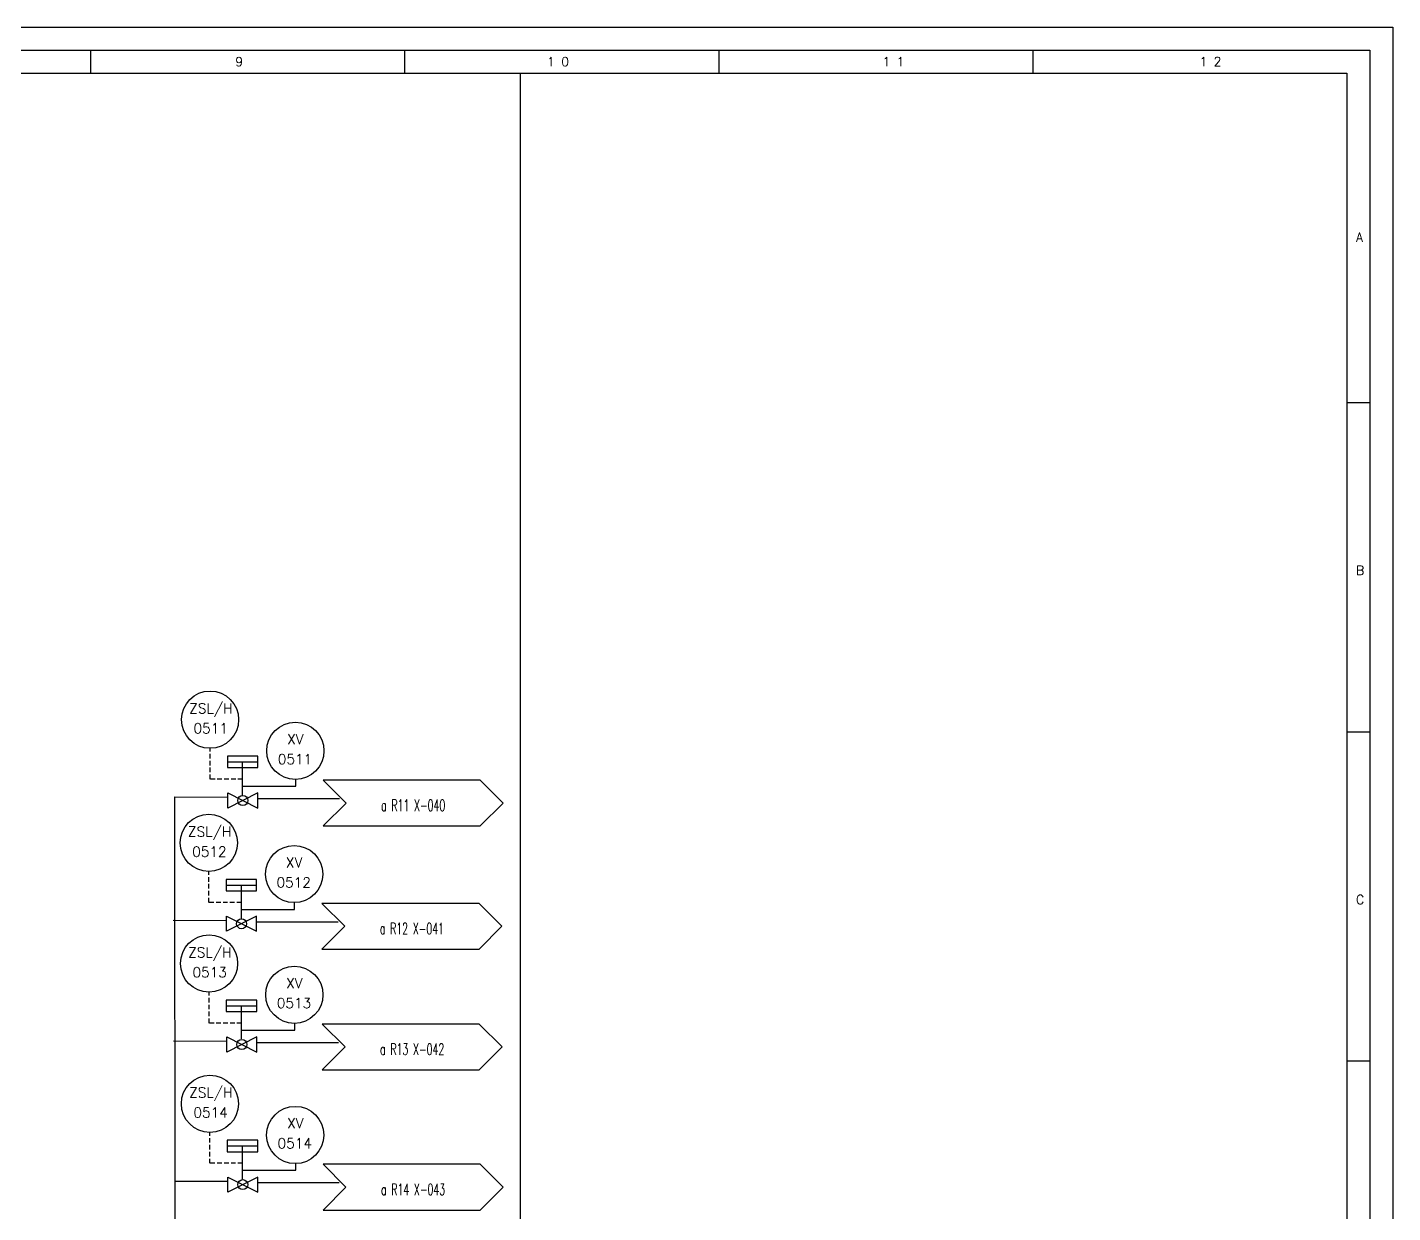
# Model space of a CAD drawing. Header units: millimetres. Extents: x 559 to 3993, y 623 to 920.
# Drawn here: x 2888.8 to 3037.4, y 790.5 to 919.5 of the extents above; entities that cross this region are included whole.
import ezdxf
from ezdxf.enums import TextEntityAlignment as Align

# ---------------------------------------------------------------- set-up
doc = ezdxf.new("R2010")
doc.units = ezdxf.units.MM
doc.linetypes.add('TRAZOS', pattern=[0.75, 0.5, -0.25])
for name, color, linetype in [('CAJETIN', 1, 'Continuous'), ('FORMATO', 7, 'Continuous'), ('INSTRUMENTOS', 1, 'Continuous'), ('TEX', 7, 'Continuous'), ('TUBERIA', 5, 'Continuous'), ('TUBERÍA2', 1, 'TRAZOS'), ('VALVULAS Y ACCESORIOS', 1, 'Continuous')]:
    doc.layers.add(name, color=color, linetype=linetype)
doc.layers.add('TUBERÍA3', color=1, linetype='Continuous', true_color=0xff0000)
doc.styles.add('PY', font='ROMANS.shx')
doc.styles.add('PY1', font='ROMANS.shx', dxfattribs={"width": 0.8})
doc.linetypes.add('SEÑAL_MECANICA2', pattern='A,4.411183,["o",PY,S=4.130212,R=360,X=0,Y=-1.374288],0.588817,-0.374158,["",PY,S=2,R=360,X=0,Y=-0.688262],-2.183682', length=7.55784)

# ---------------------------------------------------------------- blocks, each defined once
blk = doc.blocks.new('MARCO-A1')
at = {"layer": 'FORMATO', "color": 5}
for p, q in [((557.33, 589), (557.33, 584)), ((625.75, 589), (625.75, 584)), ((694.17, 589), (694.17, 584)), ((762.58, 589), (762.58, 584)), ((831, 512.25), (836, 512.25)), ((831, 440.5), (836, 440.5)), ((831, 368.75), (836, 368.75))]:
    blk.add_line(p, q, dxfattribs=at)
at = {"layer": 'FORMATO', "color": 1}
blk.add_lwpolyline([(0, 594), (841, 594), (841, 0), (0, 0)], close=True, dxfattribs=at)
at = {"layer": 'FORMATO', "color": 5}
blk.add_lwpolyline([(5, 589), (836, 589), (836, 5), (5, 5)], close=True, dxfattribs=at)
at = {"layer": 'FORMATO', "color": 8, "linetype": 'Continuous'}
blk.add_lwpolyline([(10, 584), (831, 584), (831, 10), (10, 10)], close=True, dxfattribs=at)
at = {"layer": 'FORMATO', "color": 1, "style": 'PY'}
for s, p in [('9', (588.85, 585.5)), ('1 0', (656.77, 585.5)), ('1 1', (729.83, 585.5)), ('1 2', (798.88, 585.5)), ('A', (833, 547.25)), ('B', (833, 474.67)), ('C', (833, 402.92))]:
    blk.add_text(s, height=2, dxfattribs=at).set_placement(p)
blk = doc.blocks.new('BANDERA DE FLUJO')
at = {"layer": 'TEX', "color": 1, "ltscale": 0.1, "flags": 128}
blk.add_lwpolyline([(-4, 4), (-31.46, 4), (-27.46, 0), (-31.46, -4), (-4, -4), (0, 0)], close=True, dxfattribs=at)
at = {"layer": 'TEX', "style": 'PY1', "width": 0.8}
for tag, p in [('ETIQUETA-LINEA-1', (-15.73, 0.61)), ('ETIQUETA-LINEA-2', (-15.73, -2.91))]:
    blk.add_attdef(tag, text='', height=2, dxfattribs=at).set_placement(p, align=Align.CENTER)
blk = doc.blocks.new('VALV GLOB-V')
at = {"layer": 'INSTRUMENTOS', "color": 1, "flags": 128}
blk.add_lwpolyline([(5.7, -1.43), (5.7, 1.43), (0, -1.43), (0, 1.43)], close=True, dxfattribs=at)
at = {"layer": 'INSTRUMENTOS', "color": 1}
blk.add_circle((2.85, 0), 0.95, dxfattribs=at)
at = {"layer": 'INSTRUMENTOS', "color": 7, "linetype": 'SEÑAL_MECANICA2', "style": 'PY'}
blk.add_attdef('REF.', text='', height=2, dxfattribs=at).set_placement((3, -3.37), align=Align.MIDDLE)
blk = doc.blocks.new('SEÑAL CIR')
at = {"color": 1}
blk.add_circle((0, 5.7), 5.7, dxfattribs=at)
at = {"layer": 'INSTRUMENTOS', "linetype": 'Continuous', "style": 'PY', "flags": 4}
for p in [(0.18, 6.94), (0.13, 2.95)]:
    blk.add_attdef('---', text='', height=2, dxfattribs=at).set_placement(p, align=Align.CENTER)

msp = doc.modelspace()

# ---------------------------------------------------------------- linework, layer by layer
at = {"color": 5}
for p, q in [((2904.81, 835.78), (2910.6, 835.76)), ((2913.91, 835.61), (2922.76, 835.61)), ((2904.68, 822.37), (2910.5, 822.35)), ((2913.77, 822.2), (2922.62, 822.2)), ((2904.71, 809.23), (2910.52, 809.21)), ((2913.8, 809.06), (2922.65, 809.06)), ((2904.81, 793.98), (2910.62, 793.96)), ((2913.9, 793.81), (2922.74, 793.81))]:
    msp.add_line(p, q, dxfattribs=at)
at = {"layer": 'CAJETIN', "color": 8, "linetype": 'Continuous'}
msp.add_line((2942.47, 627.88), (2942.47, 914.54), dxfattribs=at)
at = {"layer": 'TUBERIA', "color": 5}
msp.add_line((2904.81, 835.78), (2904.96, 707.44), dxfattribs=at)
at = {"layer": 'TUBERÍA2'}
for points in [[(2912.23, 837.72), (2908.69, 837.72), (2908.69, 841.05)], [(2912.1, 824.31), (2908.56, 824.31), (2908.56, 827.63)], [(2912.12, 811.17), (2908.58, 811.17), (2908.58, 814.5)], [(2912.22, 795.91), (2908.68, 795.91), (2908.68, 799.24)]]:
    msp.add_lwpolyline(points, dxfattribs=at)
at = {"layer": 'TUBERÍA3'}
for points in [[(2912.23, 836.96), (2918.03, 836.96)], [(2918.03, 836.96), (2918.03, 837.65)], [(2912.1, 823.54), (2917.89, 823.54)], [(2917.89, 823.54), (2917.89, 824.24)], [(2917.91, 810.41), (2917.91, 811.1)], [(2912.12, 810.41), (2917.91, 810.41)], [(2912.22, 795.15), (2918.01, 795.15)], [(2918.01, 795.15), (2918.01, 795.84)]]:
    msp.add_lwpolyline(points, dxfattribs=at)
at = {"layer": 'VALVULAS Y ACCESORIOS'}
for p, q in [((2910.58, 839.6), (2913.89, 839.6)), ((2912.23, 835.99), (2912.23, 839.6)), ((2910.44, 826.19), (2913.76, 826.19)), ((2912.1, 822.57), (2912.1, 826.19)), ((2910.46, 813.05), (2913.78, 813.05)), ((2912.12, 809.44), (2912.12, 813.05)), ((2910.56, 797.8), (2913.88, 797.8)), ((2912.22, 794.18), (2912.22, 797.8))]:
    msp.add_line(p, q, dxfattribs=at)
at = {"layer": 'VALVULAS Y ACCESORIOS', "flags": 128}
for points in [[(2910.58, 840.22), (2910.58, 838.98), (2913.89, 838.98), (2913.89, 840.22)], [(2910.44, 826.81), (2910.44, 825.57), (2913.76, 825.57), (2913.76, 826.81)], [(2910.46, 813.67), (2910.46, 812.43), (2913.78, 812.43), (2913.78, 813.67)], [(2910.56, 798.42), (2910.56, 797.17), (2913.88, 797.17), (2913.88, 798.42)]]:
    msp.add_lwpolyline(points, close=True, dxfattribs=at)

# ---------------------------------------------------------------- block references
at = {"xscale": 0.499409123998651, "yscale": 0.499409123998651, "zscale": 0.499409123998651}
msp.add_blockref('MARCO-A1', (2617.35, 622.89), dxfattribs=at)
at = {"linetype": 'Continuous'}
ref = msp.add_blockref('SEÑAL CIR', (2908.69, 841.08), dxfattribs=dict(at, xscale=0.5458906107165858, yscale=0.5458906107165858, zscale=0.5458906107165858))
ref.add_attrib('---', 'ZSL/H', dxfattribs={"layer": 'INSTRUMENTOS', "color": 7, "linetype": 'Continuous', "height": 1.092, "style": 'PY'}).set_placement((2908.79, 844.87), align=Align.CENTER)
ref.add_attrib('---', '0511', dxfattribs={"layer": 'INSTRUMENTOS', "color": 7, "linetype": 'Continuous', "height": 1.092, "style": 'PY'}).set_placement((2908.76, 842.7), align=Align.CENTER)
ref = msp.add_blockref('SEÑAL CIR', (2917.97, 837.69), dxfattribs=dict(at, xscale=0.545890610716515, yscale=0.545890610716515, zscale=0.545890610716515))
ref.add_attrib('---', 'XV', dxfattribs={"layer": 'INSTRUMENTOS', "color": 7, "linetype": 'Continuous', "height": 1.092, "style": 'PY'}).set_placement((2917.97, 841.52), align=Align.CENTER)
ref.add_attrib('---', '0511', dxfattribs={"layer": 'INSTRUMENTOS', "color": 7, "linetype": 'Continuous', "height": 1.092, "style": 'PY'}).set_placement((2917.93, 839.35), align=Align.CENTER)
ref = msp.add_blockref('BANDERA DE FLUJO', (2940.58, 835.12), dxfattribs=dict(xscale=0.6223812686313535, yscale=0.6223812686313535, zscale=0.6223812686313535))
ref.add_attrib('ETIQUETA-LINEA-1', 'a R11 X-040', dxfattribs={"layer": 'TEX', "height": 1.2448, "style": 'PY1', "width": 0.6}).set_placement((2930.79, 835.49), align=Align.TOP_CENTER)
at = {"linetype": 'Continuous', "xscale": 0.5746216954910015, "yscale": 0.5746216954910015, "zscale": 0.5746216954910015}
for p in [(2910.62, 835.39), (2910.48, 821.98), (2910.51, 808.84), (2910.61, 793.59)]:
    msp.add_blockref('VALV GLOB-V', p, dxfattribs=at)
at = {"linetype": 'Continuous'}
ref = msp.add_blockref('SEÑAL CIR', (2908.56, 827.67), dxfattribs=dict(at, xscale=0.5458906107165858, yscale=0.5458906107165858, zscale=0.5458906107165858))
ref.add_attrib('---', 'ZSL/H', dxfattribs={"layer": 'INSTRUMENTOS', "color": 7, "linetype": 'Continuous', "height": 1.092, "style": 'PY'}).set_placement((2908.65, 831.46), align=Align.CENTER)
ref.add_attrib('---', '0512', dxfattribs={"layer": 'INSTRUMENTOS', "color": 7, "linetype": 'Continuous', "height": 1.092, "style": 'PY'}).set_placement((2908.62, 829.28), align=Align.CENTER)
ref = msp.add_blockref('SEÑAL CIR', (2917.84, 824.28), dxfattribs=dict(at, xscale=0.545890610716515, yscale=0.545890610716515, zscale=0.545890610716515))
ref.add_attrib('---', 'XV', dxfattribs={"layer": 'INSTRUMENTOS', "color": 7, "linetype": 'Continuous', "height": 1.092, "style": 'PY'}).set_placement((2917.84, 828.11), align=Align.CENTER)
ref.add_attrib('---', '0512', dxfattribs={"layer": 'INSTRUMENTOS', "color": 7, "linetype": 'Continuous', "height": 1.092, "style": 'PY'}).set_placement((2917.79, 825.93), align=Align.CENTER)
ref = msp.add_blockref('BANDERA DE FLUJO', (2940.44, 821.71), dxfattribs=dict(xscale=0.6223812686313535, yscale=0.6223812686313535, zscale=0.6223812686313535))
ref.add_attrib('ETIQUETA-LINEA-1', 'a R12 X-041', dxfattribs={"layer": 'TEX', "height": 1.2448, "style": 'PY1', "width": 0.6}).set_placement((2930.65, 822.08), align=Align.TOP_CENTER)
ref = msp.add_blockref('SEÑAL CIR', (2908.58, 814.54), dxfattribs=dict(at, xscale=0.5458906107165858, yscale=0.5458906107165858, zscale=0.5458906107165858))
ref.add_attrib('---', 'ZSL/H', dxfattribs={"layer": 'INSTRUMENTOS', "color": 7, "linetype": 'Continuous', "height": 1.092, "style": 'PY'}).set_placement((2908.68, 818.32), align=Align.CENTER)
ref.add_attrib('---', '0513', dxfattribs={"layer": 'INSTRUMENTOS', "color": 7, "linetype": 'Continuous', "height": 1.092, "style": 'PY'}).set_placement((2908.65, 816.15), align=Align.CENTER)
ref = msp.add_blockref('SEÑAL CIR', (2917.86, 811.14), dxfattribs=dict(at, xscale=0.545890610716515, yscale=0.545890610716515, zscale=0.545890610716515))
ref.add_attrib('---', 'XV', dxfattribs={"layer": 'INSTRUMENTOS', "color": 7, "linetype": 'Continuous', "height": 1.092, "style": 'PY'}).set_placement((2917.86, 814.97), align=Align.CENTER)
ref.add_attrib('---', '0513', dxfattribs={"layer": 'INSTRUMENTOS', "color": 7, "linetype": 'Continuous', "height": 1.092, "style": 'PY'}).set_placement((2917.82, 812.8), align=Align.CENTER)
ref = msp.add_blockref('BANDERA DE FLUJO', (2940.47, 808.57), dxfattribs=dict(xscale=0.6223812686313535, yscale=0.6223812686313535, zscale=0.6223812686313535))
ref.add_attrib('ETIQUETA-LINEA-1', 'a R13 X-042', dxfattribs={"layer": 'TEX', "height": 1.2448, "style": 'PY1', "width": 0.6}).set_placement((2930.68, 808.95), align=Align.TOP_CENTER)
ref = msp.add_blockref('SEÑAL CIR', (2908.68, 799.28), dxfattribs=dict(at, xscale=0.5458906107165858, yscale=0.5458906107165858, zscale=0.5458906107165858))
ref.add_attrib('---', 'ZSL/H', dxfattribs={"layer": 'INSTRUMENTOS', "color": 7, "linetype": 'Continuous', "height": 1.092, "style": 'PY'}).set_placement((2908.78, 803.07), align=Align.CENTER)
ref.add_attrib('---', '0514', dxfattribs={"layer": 'INSTRUMENTOS', "color": 7, "linetype": 'Continuous', "height": 1.092, "style": 'PY'}).set_placement((2908.75, 800.89), align=Align.CENTER)
ref = msp.add_blockref('SEÑAL CIR', (2917.96, 795.88), dxfattribs=dict(at, xscale=0.545890610716515, yscale=0.545890610716515, zscale=0.545890610716515))
ref.add_attrib('---', 'XV', dxfattribs={"layer": 'INSTRUMENTOS', "color": 7, "linetype": 'Continuous', "height": 1.092, "style": 'PY'}).set_placement((2917.96, 799.72), align=Align.CENTER)
ref.add_attrib('---', '0514', dxfattribs={"layer": 'INSTRUMENTOS', "color": 7, "linetype": 'Continuous', "height": 1.092, "style": 'PY'}).set_placement((2917.91, 797.54), align=Align.CENTER)
ref = msp.add_blockref('BANDERA DE FLUJO', (2940.57, 793.31), dxfattribs=dict(xscale=0.6223812686313535, yscale=0.6223812686313535, zscale=0.6223812686313535))
ref.add_attrib('ETIQUETA-LINEA-1', 'a R14 X-043', dxfattribs={"layer": 'TEX', "height": 1.2448, "style": 'PY1', "width": 0.6}).set_placement((2930.78, 793.69), align=Align.TOP_CENTER)

doc.saveas('drawing.dxf')
